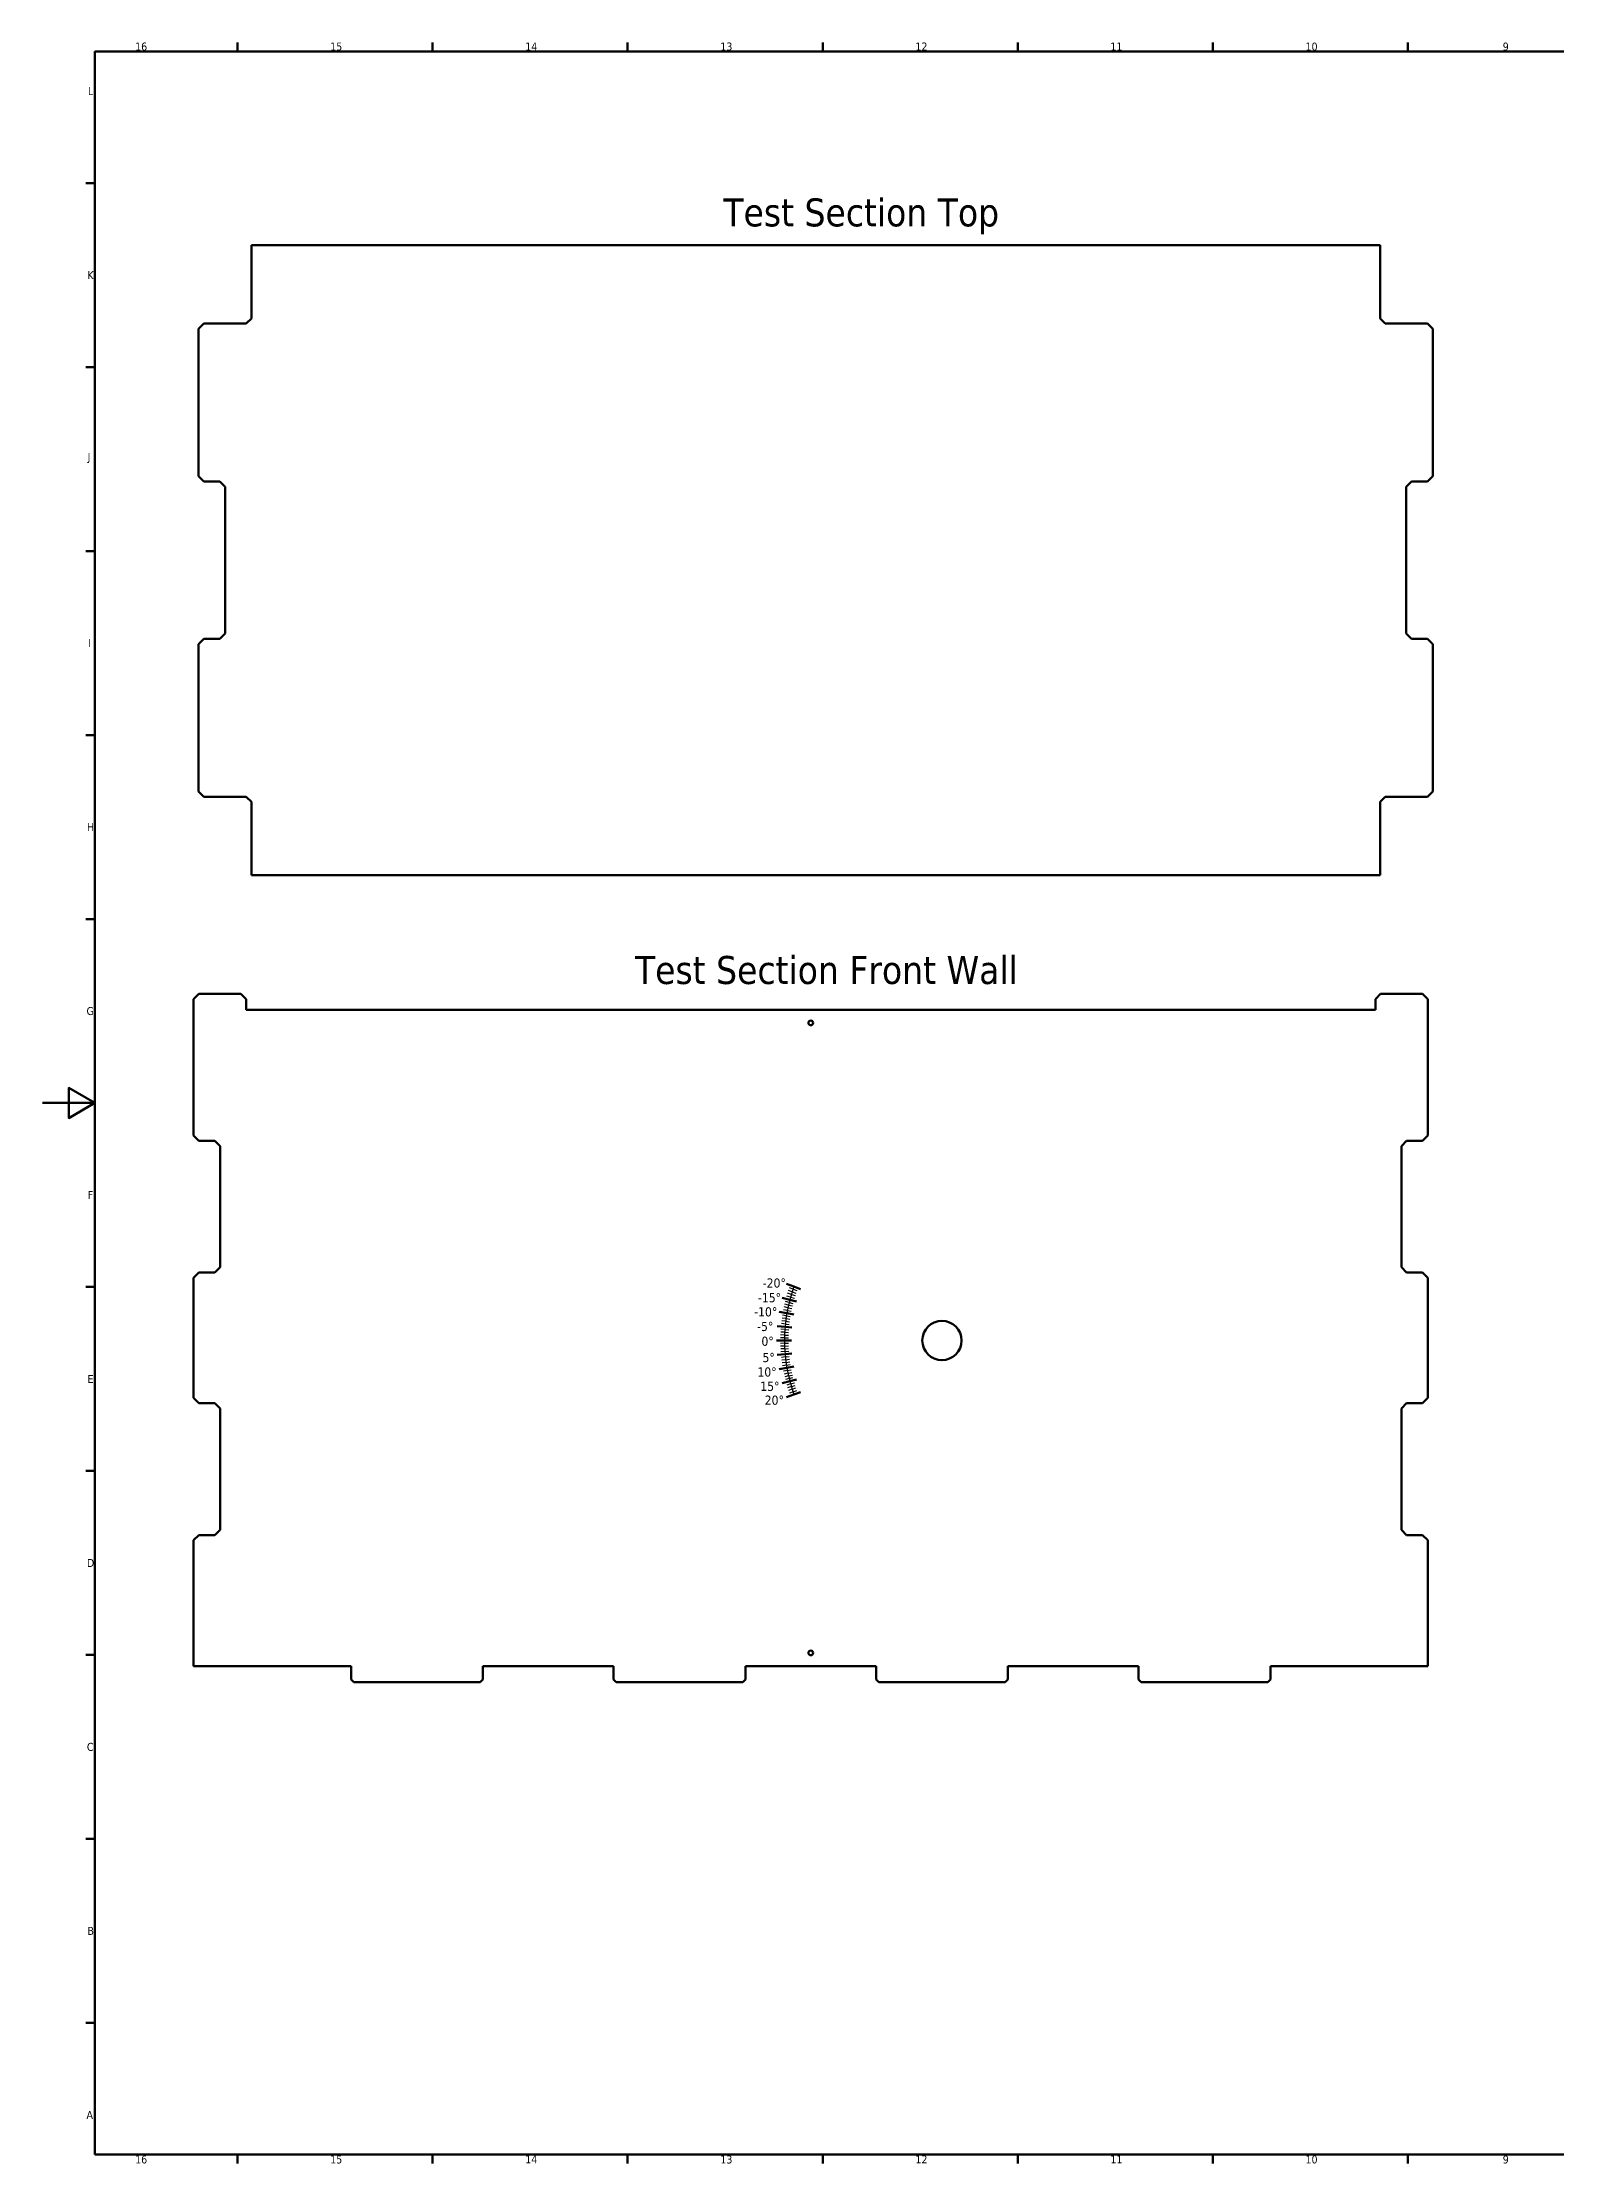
# Model space of a CAD drawing. Header units: inches. Extents: x 0 to 46.8, y 0 to 33.1.
# Drawn here: x 0 to 22.71, y 0.65 to 32.46 of the extents above; entities that cross this region are included whole.
import ezdxf

# ---------------------------------------------------------------- set-up
doc = ezdxf.new("R2010")
doc.units = ezdxf.units.IN
doc.header["$MEASUREMENT"] = 0
for name, color, linetype, lineweight in [('Border (ANSI)', 7, 'Continuous', 70), ('Sketch Geometry (ISO)', 7, 'Continuous', 25), ('Symbol (ANSI)', 7, 'Continuous', 25), ('Symbol (ISO)', 7, 'Continuous', 25), ('Visible (ANSI)', 7, 'Continuous', 50)]:
    doc.layers.add(name, color=color, linetype=linetype, lineweight=lineweight)
doc.styles.add('Note Text (ANSI)', font='tahoma.ttf')
doc.styles.add('Note Text (ISO)', font='tahoma.ttf')

# ---------------------------------------------------------------- blocks, each defined once
blk = doc.blocks.new('Borders Default Border')
at = {"layer": 'Border (ANSI)'}
for p, q in [((2.926, 32.323), (2.926, 32.459)), ((5.851, 32.323), (5.851, 32.459)), ((8.777, 32.323), (8.777, 32.459)), ((11.703, 32.323), (11.703, 32.459)), ((14.628, 32.323), (14.628, 32.459)), ((17.554, 32.323), (17.554, 32.459)), ((20.48, 32.323), (20.48, 32.459)), ((0.787, 30.351), (0.652, 30.351)), ((0.787, 27.592), (0.652, 27.592)), ((0.787, 24.833), (0.652, 24.833)), ((0.787, 22.073), (0.652, 22.073)), ((0.787, 19.314), (0.652, 19.314)), ((0.787, 13.796), (0.652, 13.796)), ((0.787, 11.037), (0.652, 11.037)), ((0.787, 8.278), (0.652, 8.278)), ((0.787, 5.518), (0.652, 5.518)), ((0.787, 2.759), (0.652, 2.759)), ((2.926, 0.787), (2.926, 0.652)), ((5.851, 0.787), (5.851, 0.652)), ((8.777, 0.787), (8.777, 0.652)), ((11.703, 0.787), (11.703, 0.652)), ((14.628, 0.787), (14.628, 0.652)), ((17.554, 0.787), (17.554, 0.652)), ((20.48, 0.787), (20.48, 0.652))]:
    blk.add_line(p, q, dxfattribs=at)
at = {"layer": 'Border (ANSI)', "flags": 128}
for points in [[(0.787, 0.787), (0.787, 32.323), (46.024, 32.323), (46.024, 0.787), (0.787, 0.787)], [(0, 16.555), (0.787, 16.555), (0.394, 16.782), (0.394, 16.328), (0.787, 16.555)]]:
    blk.add_lwpolyline(points, dxfattribs=at)
at = {"layer": 'Border (ANSI)', "char_height": 0.12, "attachment_point": 7, "style": 'Note Text (ANSI)'}
for s, insert in [('16', (1.391, 32.336)), ('15', (4.316, 32.336)), ('14', (7.242, 32.339)), ('13', (10.168, 32.336)), ('12', (13.094, 32.339)), ('11', (16.019, 32.339)), ('10', (18.945, 32.336)), ('9', (21.903, 32.336)), ('L', (0.683, 31.671)), ('K', (0.675, 28.911)), ('J', (0.678, 26.151)), ('I', (0.688, 23.393)), ('H', (0.668, 20.634)), ('G', (0.662, 17.872)), ('F', (0.681, 15.116)), ('E', (0.677, 12.356)), ('D', (0.668, 9.597)), ('C', (0.667, 6.836)), ('B', (0.675, 4.079)), ('A', (0.661, 1.32)), ('16', (1.391, 0.649)), ('15', (4.316, 0.649)), ('14', (7.242, 0.652)), ('13', (10.168, 0.649)), ('12', (13.094, 0.652)), ('11', (16.019, 0.652)), ('10', (18.945, 0.649)), ('9', (21.903, 0.649))]:
    blk.add_mtext(s, dxfattribs=dict(at, insert=insert))

msp = doc.modelspace()

# ---------------------------------------------------------------- linework, layer by layer
at = {"layer": 'Sketch Geometry (ISO)', "lineweight": 100}
for p, q in [((11.272, 13.801), (11.161, 13.841)), ((11.272, 13.801), (11.37, 13.765)), ((11.166, 13.403), (11.049, 13.423)), ((11.21, 13.604), (11.096, 13.635)), ((11.166, 13.403), (11.268, 13.385)), ((11.21, 13.604), (11.31, 13.577)), ((11.139, 13.199), (11.021, 13.209)), ((11.139, 13.199), (11.242, 13.19)), ((11.13, 12.993), (11.012, 12.993)), ((11.139, 12.787), (11.021, 12.777)), ((11.13, 12.993), (11.233, 12.993)), ((11.139, 12.787), (11.242, 12.796)), ((11.166, 12.583), (11.049, 12.562)), ((11.166, 12.583), (11.268, 12.601)), ((11.21, 12.381), (11.31, 12.408)), ((11.21, 12.381), (11.096, 12.351)), ((11.272, 12.185), (11.161, 12.144)), ((11.272, 12.185), (11.37, 12.22))]:
    msp.add_line(p, q, dxfattribs=at)
at = {"layer": 'Sketch Geometry (ISO)'}
for p, q in [((11.233, 13.683), (11.177, 13.701)), ((11.245, 13.723), (11.189, 13.741)), ((11.259, 13.762), (11.203, 13.781)), ((11.272, 13.801), (11.217, 13.821)), ((11.233, 13.683), (11.29, 13.666)), ((11.245, 13.723), (11.302, 13.704)), ((11.259, 13.762), (11.314, 13.743)), ((11.272, 13.801), (11.328, 13.78)), ((11.328, 13.78), (11.272, 13.801)), ((11.159, 13.362), (11.101, 13.371)), ((11.166, 13.403), (11.108, 13.413)), ((11.173, 13.443), (11.115, 13.455)), ((11.181, 13.484), (11.124, 13.496)), ((11.19, 13.524), (11.133, 13.537)), ((11.2, 13.564), (11.143, 13.578)), ((11.21, 13.604), (11.153, 13.619)), ((11.159, 13.362), (11.217, 13.353)), ((11.221, 13.644), (11.165, 13.66)), ((11.166, 13.403), (11.224, 13.393)), ((11.173, 13.443), (11.231, 13.432)), ((11.181, 13.484), (11.239, 13.472)), ((11.19, 13.524), (11.248, 13.511)), ((11.2, 13.564), (11.257, 13.55)), ((11.21, 13.604), (11.267, 13.589)), ((11.221, 13.644), (11.278, 13.628)), ((11.131, 13.075), (11.072, 13.077)), ((11.133, 13.116), (11.074, 13.119)), ((11.136, 13.157), (11.077, 13.162)), ((11.139, 13.199), (11.08, 13.204)), ((11.143, 13.24), (11.084, 13.246)), ((11.147, 13.281), (11.089, 13.288)), ((11.153, 13.321), (11.094, 13.33)), ((11.131, 13.075), (11.19, 13.073)), ((11.133, 13.116), (11.192, 13.113)), ((11.136, 13.157), (11.195, 13.153)), ((11.139, 13.199), (11.198, 13.193)), ((11.143, 13.24), (11.202, 13.233)), ((11.147, 13.281), (11.206, 13.273)), ((11.153, 13.321), (11.211, 13.313)), ((11.13, 13.034), (11.071, 13.035)), ((11.13, 12.993), (11.071, 12.993)), ((11.13, 12.951), (11.071, 12.95)), ((11.131, 12.91), (11.072, 12.908)), ((11.133, 12.869), (11.074, 12.866)), ((11.136, 12.828), (11.077, 12.824)), ((11.139, 12.787), (11.08, 12.782)), ((11.143, 12.746), (11.084, 12.74)), ((11.13, 13.034), (11.189, 13.033)), ((11.13, 12.993), (11.189, 12.993)), ((11.13, 12.951), (11.189, 12.953)), ((11.131, 12.91), (11.19, 12.912)), ((11.133, 12.869), (11.192, 12.872)), ((11.136, 12.828), (11.195, 12.832)), ((11.139, 12.787), (11.198, 12.792)), ((11.143, 12.746), (11.202, 12.752)), ((11.147, 12.705), (11.089, 12.698)), ((11.153, 12.664), (11.094, 12.656)), ((11.159, 12.623), (11.101, 12.614)), ((11.166, 12.583), (11.108, 12.572)), ((11.173, 12.542), (11.115, 12.531)), ((11.181, 12.502), (11.124, 12.489)), ((11.19, 12.461), (11.133, 12.448)), ((11.2, 12.421), (11.143, 12.407)), ((11.147, 12.705), (11.206, 12.712)), ((11.153, 12.664), (11.211, 12.672)), ((11.159, 12.623), (11.217, 12.632)), ((11.166, 12.583), (11.224, 12.593)), ((11.173, 12.542), (11.231, 12.553)), ((11.181, 12.502), (11.239, 12.514)), ((11.19, 12.461), (11.248, 12.475)), ((11.2, 12.421), (11.257, 12.436)), ((11.21, 12.381), (11.153, 12.366)), ((11.221, 12.342), (11.165, 12.325)), ((11.233, 12.302), (11.177, 12.285)), ((11.245, 12.263), (11.189, 12.244)), ((11.259, 12.224), (11.203, 12.204)), ((11.21, 12.381), (11.267, 12.397)), ((11.272, 12.185), (11.217, 12.165)), ((11.221, 12.342), (11.278, 12.358)), ((11.233, 12.302), (11.29, 12.319)), ((11.245, 12.263), (11.302, 12.281)), ((11.259, 12.224), (11.314, 12.243)), ((11.272, 12.185), (11.328, 12.205))]:
    msp.add_line(p, q, dxfattribs=at)
for start, end in [(160, 180), (180, 200)]:
    msp.add_arc((13.492, 12.993), 2.362, start, end, dxfattribs=at)
at = {"layer": 'Visible (ANSI)'}
for p, q in [((3.134, 29.421), (3.134, 28.322)), ((20.063, 29.421), (3.134, 29.421)), ((20.063, 28.322), (20.063, 29.421)), ((3.055, 28.243), (3.134, 28.322)), ((20.063, 28.322), (20.141, 28.243)), ((2.342, 28.165), (2.421, 28.243)), ((2.342, 28.165), (2.342, 25.954)), ((3.055, 28.243), (2.421, 28.243)), ((20.775, 28.243), (20.141, 28.243)), ((20.775, 28.243), (20.854, 28.165)), ((20.854, 25.954), (20.854, 28.165)), ((2.421, 25.875), (2.342, 25.954)), ((2.421, 25.875), (2.661, 25.875)), ((2.74, 25.797), (2.661, 25.875)), ((2.74, 25.797), (2.74, 23.596)), ((20.535, 25.875), (20.456, 25.797)), ((20.456, 23.596), (20.456, 25.797)), ((20.535, 25.875), (20.775, 25.875)), ((20.854, 25.954), (20.775, 25.875)), ((2.661, 23.517), (2.74, 23.596)), ((20.456, 23.596), (20.535, 23.517)), ((2.342, 23.438), (2.421, 23.517)), ((2.342, 23.438), (2.342, 21.228)), ((2.661, 23.517), (2.421, 23.517)), ((20.775, 23.517), (20.535, 23.517)), ((20.775, 23.517), (20.854, 23.438)), ((20.854, 21.228), (20.854, 23.438)), ((2.421, 21.149), (2.342, 21.228)), ((2.421, 21.149), (3.055, 21.149)), ((3.134, 21.07), (3.055, 21.149)), ((3.134, 21.07), (3.134, 19.972)), ((20.141, 21.149), (20.063, 21.07)), ((20.063, 19.972), (20.063, 21.07)), ((20.141, 21.149), (20.775, 21.149)), ((20.854, 21.228), (20.775, 21.149)), ((3.134, 19.972), (20.063, 19.972)), ((2.268, 18.111), (2.346, 18.19)), ((2.976, 18.19), (2.346, 18.19)), ((2.976, 18.19), (3.055, 18.111)), ((19.992, 18.111), (20.071, 18.19)), ((20.071, 18.19), (20.701, 18.19)), ((20.701, 18.19), (20.779, 18.111)), ((2.268, 18.111), (2.268, 16.068)), ((3.055, 17.953), (3.055, 18.111)), ((19.992, 17.953), (3.055, 17.953)), ((19.992, 17.953), (19.992, 18.111)), ((20.779, 16.068), (20.779, 18.111)), ((2.346, 15.989), (2.268, 16.068)), ((2.346, 15.989), (2.587, 15.989)), ((2.665, 15.91), (2.587, 15.989)), ((2.665, 15.91), (2.665, 14.091)), ((20.461, 15.989), (20.382, 15.91)), ((20.382, 14.091), (20.382, 15.91)), ((20.461, 15.989), (20.701, 15.989)), ((20.779, 16.068), (20.701, 15.989)), ((2.268, 13.934), (2.346, 14.012)), ((2.587, 14.012), (2.346, 14.012)), ((2.587, 14.012), (2.665, 14.091)), ((20.382, 14.091), (20.461, 14.012)), ((20.701, 14.012), (20.461, 14.012)), ((20.701, 14.012), (20.779, 13.934)), ((2.268, 13.934), (2.268, 12.131)), ((20.779, 12.131), (20.779, 13.934)), ((2.346, 12.052), (2.268, 12.131)), ((20.779, 12.131), (20.701, 12.052)), ((2.346, 12.052), (2.587, 12.052)), ((2.665, 11.973), (2.587, 12.052)), ((2.665, 11.973), (2.665, 10.154)), ((20.461, 12.052), (20.382, 11.973)), ((20.382, 10.154), (20.382, 11.973)), ((20.461, 12.052), (20.701, 12.052)), ((2.268, 9.997), (2.346, 10.075)), ((2.268, 9.997), (2.268, 8.111)), ((2.587, 10.075), (2.346, 10.075)), ((2.587, 10.075), (2.665, 10.154)), ((20.382, 10.154), (20.461, 10.075)), ((20.701, 10.075), (20.461, 10.075)), ((20.701, 10.075), (20.779, 9.997)), ((20.779, 8.111), (20.779, 9.997)), ((2.268, 8.111), (4.63, 8.111)), ((4.63, 8.111), (4.63, 7.91)), ((6.606, 8.111), (8.567, 8.111)), ((6.606, 7.91), (6.606, 8.111)), ((8.567, 8.111), (8.567, 7.91)), ((10.543, 8.111), (12.504, 8.111)), ((10.543, 7.91), (10.543, 8.111)), ((12.504, 8.111), (12.504, 7.91)), ((14.48, 8.111), (16.441, 8.111)), ((14.48, 7.91), (14.48, 8.111)), ((16.441, 8.111), (16.441, 7.91)), ((18.417, 8.111), (20.779, 8.111)), ((18.417, 7.91), (18.417, 8.111)), ((4.669, 7.871), (4.63, 7.91)), ((4.669, 7.871), (6.567, 7.871)), ((6.606, 7.91), (6.567, 7.871)), ((8.606, 7.871), (8.567, 7.91)), ((8.606, 7.871), (10.504, 7.871)), ((10.543, 7.91), (10.504, 7.871)), ((12.543, 7.871), (12.504, 7.91)), ((12.543, 7.871), (14.441, 7.871)), ((14.48, 7.91), (14.441, 7.871)), ((16.48, 7.871), (16.441, 7.91)), ((16.48, 7.871), (18.378, 7.871)), ((18.417, 7.91), (18.378, 7.871))]:
    msp.add_line(p, q, dxfattribs=at)
for centre, radius in [((11.524, 17.756), 0.0354), ((13.492, 12.993), 0.295), ((11.524, 8.308), 0.0354)]:
    msp.add_circle(centre, radius, dxfattribs=at)

# ---------------------------------------------------------------- block references
msp.add_blockref('Borders Default Border', (0, 0))

# ---------------------------------------------------------------- texts
at = {"layer": 'Symbol (ANSI)', "char_height": 0.42, "attachment_point": 1, "style": 'Note Text (ANSI)'}
for s, insert, width in [('\\fTahoma|b0|i0;\\H0.4200;Test Section Top', (10.213, 30.122), 4.2759), ('\\fTahoma|b0|i0;\\H0.4200;Test Section Front Wall', (8.887, 18.76), 5.91267)]:
    msp.add_mtext(s, dxfattribs=dict(at, insert=insert, width=width))
at = {"layer": 'Symbol (ISO)', "char_height": 0.1378, "width": 0.43554, "attachment_point": 1, "style": 'Note Text (ISO)'}
for s, insert in [('\\fTahoma|b0|i0;-15°', (10.732, 13.704)), ('\\fTahoma|b0|i0;-20°', (10.804, 13.924)), ('\\fTahoma|b0|i0;-10°', (10.675, 13.492)), ('\\fTahoma|b0|i0;-5°', (10.719, 13.273)), ('\\fTahoma|b0|i0;0°', (10.784, 13.051)), ('\\fTahoma|b0|i0;5°', (10.8, 12.807)), ('\\fTahoma|b0|i0;10°', (10.724, 12.59)), ('\\fTahoma|b0|i0;15°', (10.767, 12.376)), ('\\fTahoma|b0|i0;20°', (10.833, 12.167))]:
    msp.add_mtext(s, dxfattribs=dict(at, insert=insert))

doc.saveas('drawing.dxf')
